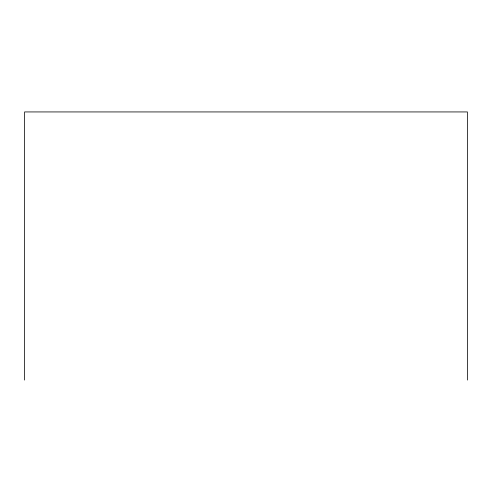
<?xml version="1.0" encoding="UTF-8"?>
<svg xmlns="http://www.w3.org/2000/svg" width="492" height="492" viewBox="0 0 492 492"><rect width="100%" height="100%" fill="white"/><g stroke="black" fill="none" stroke-linecap="round" stroke-linejoin="round"><path stroke-width="0.74" d="M467.4 380.064L467.4 111.936L24.6 111.936L24.6 380.064"/></g></svg>
